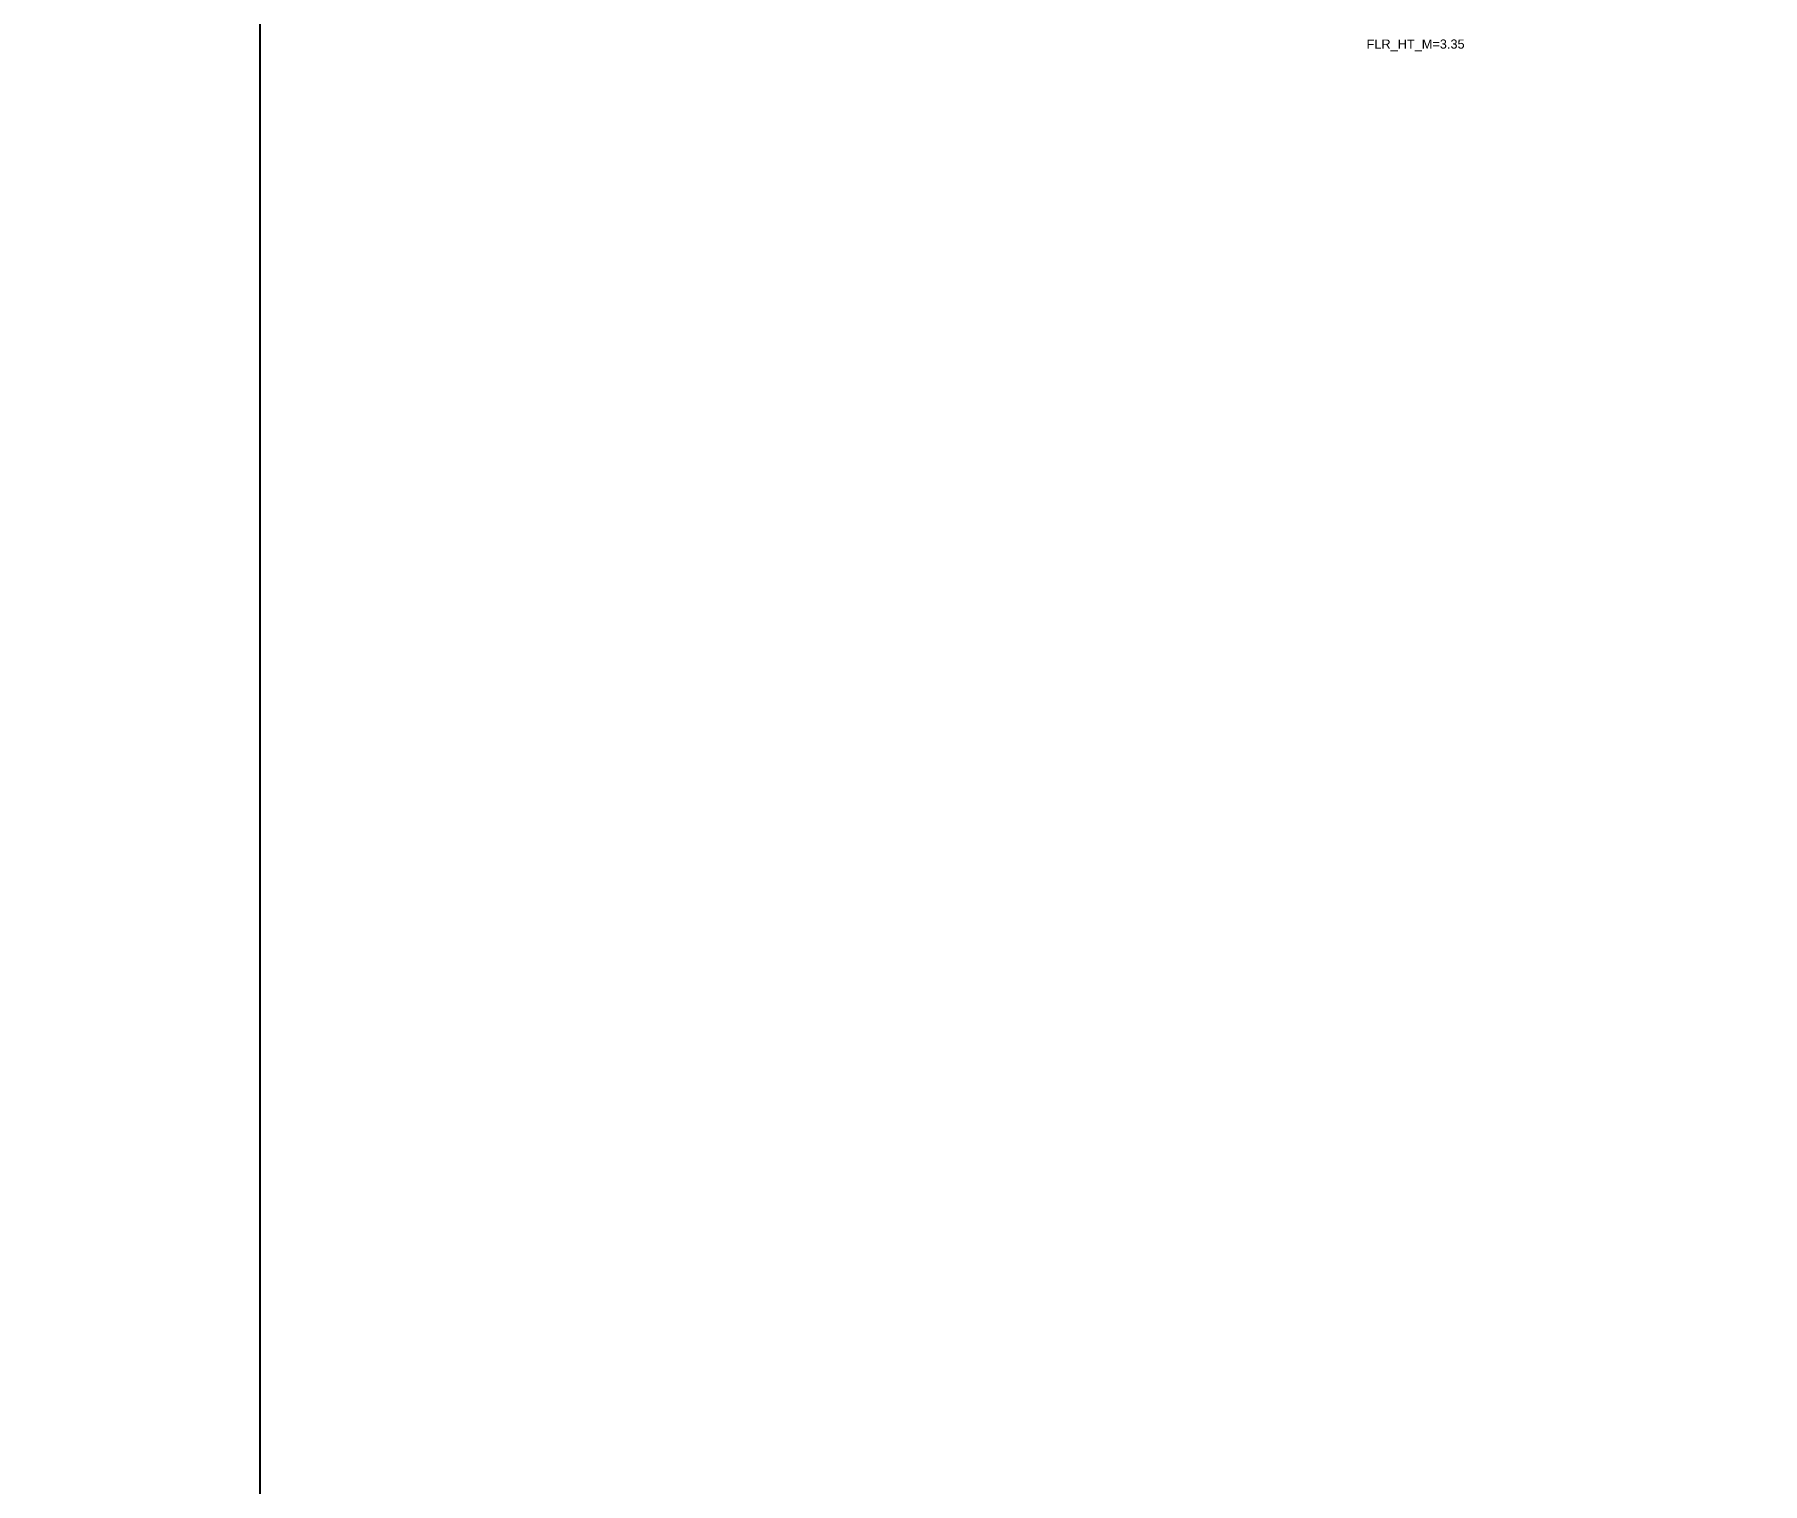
# Model space of a CAD drawing. Header units: metres. Extents: x 256329 to 886268, y -249371 to 355.
# Drawn here: x 281900.15 to 281938.06, y -198.13 to -166.32 of the extents above; entities that cross this region are included whole.
import ezdxf

# ---------------------------------------------------------------- set-up
doc = ezdxf.new("R2010")
doc.units = ezdxf.units.M
doc.header["$MEASUREMENT"] = 0
doc.linetypes.add('CONTINOUS', pattern=[0])
doc.layers.add('BLK_1_FLR_8_STAIR_3', color=7, linetype='Continuous', plot=False)
doc.layers.add('SPA COMMENT', color=7, linetype='Continuous', true_color=0xeb0505)
doc.styles.get("Standard").update_dxf_attribs({"font": 'arial.ttf'})

msp = doc.modelspace()

# ---------------------------------------------------------------- linework, layer by layer
at = {"layer": 'SPA COMMENT'}
msp.add_lwpolyline([(282019.533834, -923.457838), (281905.092794, -923.457838), (281905.092794, 21.834427), (282019.533834, 21.834427)], close=True, dxfattribs=at)

# ---------------------------------------------------------------- texts
at = {"layer": 'BLK_1_FLR_8_STAIR_3', "color": 7, "linetype": 'CONTINOUS', "insert": (281931.528315, -166.432412, -0.042641), "char_height": 0.2, "attachment_point": 3}
msp.add_mtext_dynamic_manual_height_columns('FLR_HT_M=3.35', width=2.272281, gutter_width=0.405, heights=[0.300679], dxfattribs=at)

doc.saveas('drawing.dxf')
